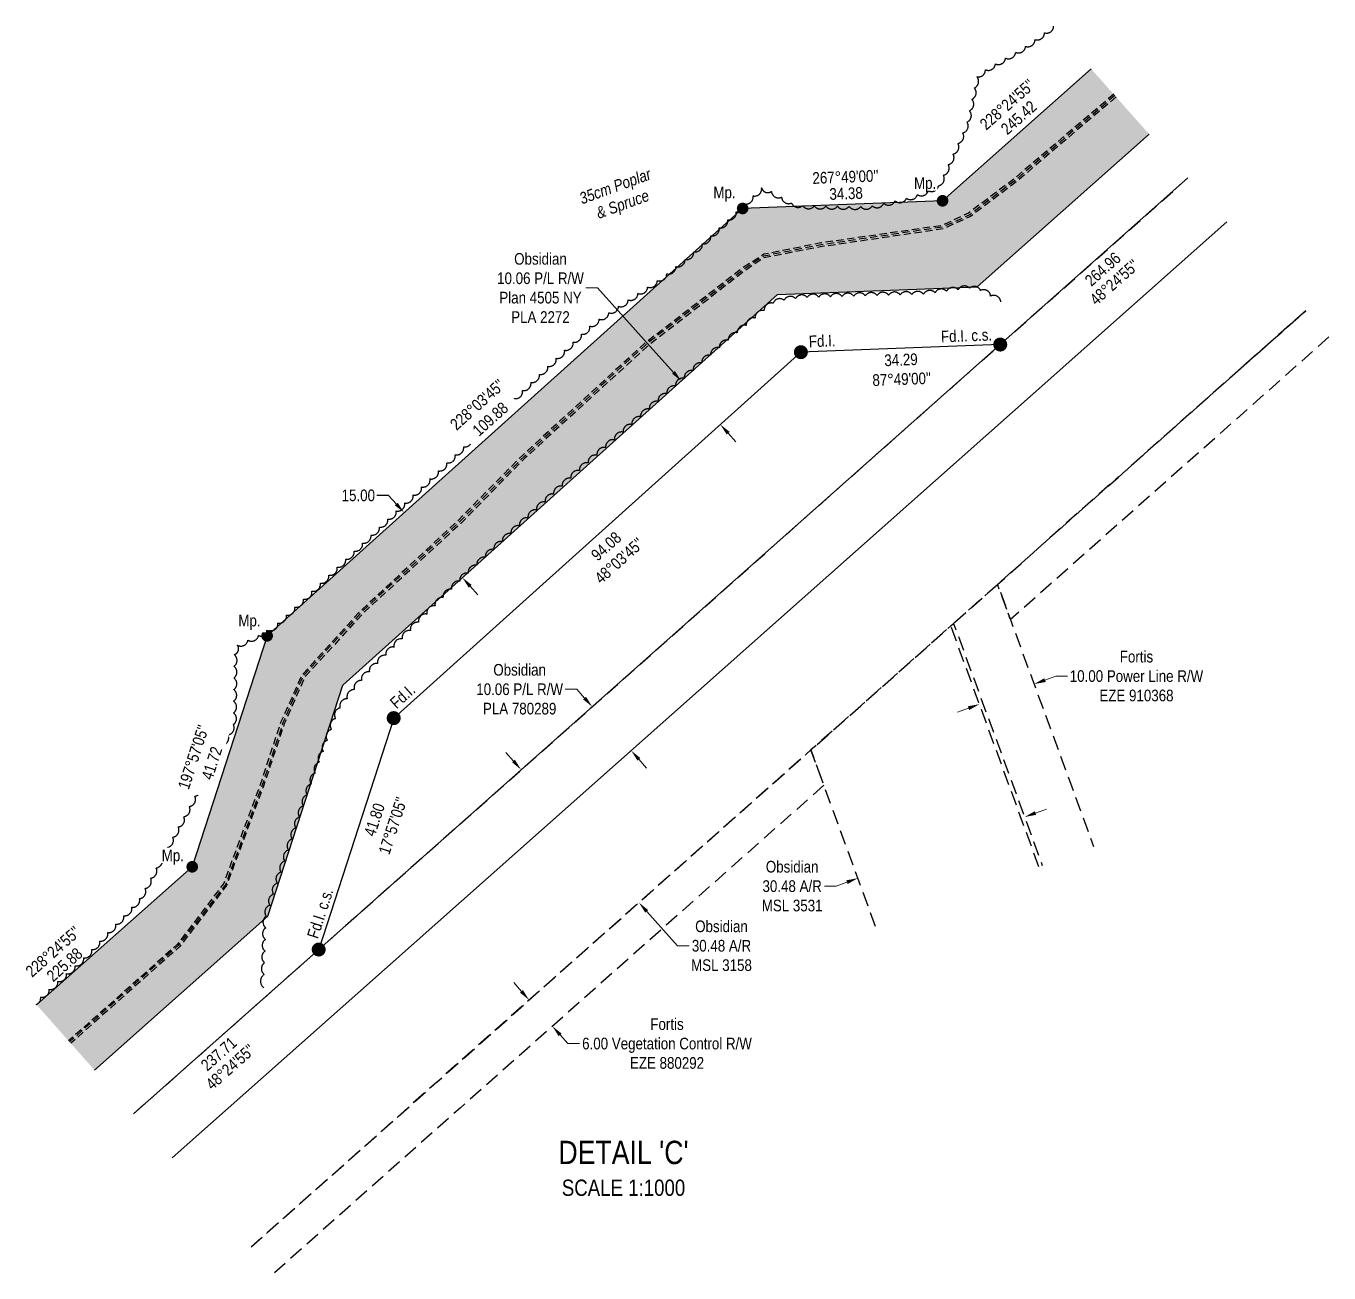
# Model space of a CAD drawing. Extents: x 622919 to 628952, y 5840458 to 5844880.
# Drawn here: x 627833 to 628952, y 5841850 to 5842920 of the extents above; entities that cross this region are included whole.
import ezdxf
from ezdxf.enums import TextEntityAlignment as Align

# ---------------------------------------------------------------- set-up
doc = ezdxf.new("R2010")
doc.units = 0
doc.header["$LTSCALE"] = 5
doc.header["$PDSIZE"] = 0.5
for name, pattern in [('0', [1, 1, 0]), ('foc-ACCESSROAD', [3.75, 2.5, -1.25]), ('foc-FLOWLINE', [3.75, 2.5, -1.25]), ('UG_PIPE', [1.875, 1.25, -0.625])]:
    doc.linetypes.add(name, pattern=pattern)
doc.layers.get('Defpoints').update_dxf_attribs({"color": 9})
for name, color, linetype in [('AS-PIPE-UG', 44, 'UG_PIPE'), ('C-AR', 13, 'foc-ACCESSROAD'), ('C-RW', 13, 'Continuous'), ('C-WS', 13, 'foc-ACCESSROAD'), ('DETAIL-T', 7, 'Continuous'), ('F-EZE', 190, 'foc-FLOWLINE'), ('L-BD', 7, 'Continuous'), ('L-BD1', 253, 'Continuous'), ('L-MON', 1, 'Continuous'), ('L-MON-T', 1, 'Continuous'), ('P-PROPOSED', 10, 'Continuous'), ('P-PROPOSED-H', 21, 'Continuous'), ('P-TXT', 4, 'Continuous'), ('T-BUSH', 110, '0'), ('T-BUSH-T', 110, 'Continuous')]:
    doc.layers.add(name, color=color, linetype=linetype)
for name, color, linetype, lineweight in [('C-AR-T', 13, 'Continuous', 9), ('C-RW-T', 13, 'Continuous', 9), ('F-EZE-T', 190, 'Continuous', 9)]:
    doc.layers.add(name, color=color, linetype=linetype, lineweight=lineweight)
doc.styles.add('80CG', font='ARIALN.TTF', dxfattribs={"height": 10})
doc.styles.add('80L', font='ARIALN.TTF', dxfattribs={"height": 10})
doc.dimstyles.new('Compass 5 000', dxfattribs={"dimscale": 5, "dimtxt": 9, "dimasz": 2, "dimexe": 0.2, "dimexo": 0.0625, "dimgap": 0.5, "dimtad": 0, "dimtih": 1, "dimtoh": 1, "dimzin": 0, "dimdsep": 46, "dimtxsty": '80CG', "dimcen": 0.1, "dimse1": 1, "dimse2": 1, "dimclrd": 256, "dimclrt": 256, "dimaunit": 1, "dimadec": 4, "dimazin": 0, "dimtfac": 0.06, "dimtofl": 0, "dimtmove": 0, "dimatfit": 1, "dimfxl": 0.2, "dimtolj": 1, "dimtzin": 0, "dimlwd": -1, "dimarcsym": 0})

# ---------------------------------------------------------------- blocks, each defined once
blk = doc.blocks.new('fdia')
at = {"color": 255, "const_width": 1}
blk.add_lwpolyline([(-0.5, 0, 1), (0.5, 0, 1)], format="xyb", close=True, dxfattribs=at)
blk = doc.blocks.new('Fdiaa')
blk.add_blockref('fdia', (0, 0))
blk = doc.blocks.new('fdib')
at = {"color": 1, "const_width": 1.6}
blk.add_lwpolyline([(-0.4, 0, 1), (0.4, 0, 1)], format="xyb", close=True, dxfattribs=at)
at = {"color": 1}
blk.add_circle((0, 0), 0.8, dxfattribs=at)
blk = doc.blocks.new('Fdibb')
blk.add_blockref('fdib', (0, 0))
blk = doc.blocks.new('fdicc')
for name in ['Fdibb', 'Fdiaa']:
    blk.add_blockref(name, (0, 0))
blk = doc.blocks.new('FDI')
blk.add_blockref('fdicc', (0, 0))
blk = doc.blocks.new('PLIA')
at = {"color": 255, "const_width": 1}
blk.add_lwpolyline([(-0.5, 0, 1), (0.5, 0, 1)], format="xyb", close=True, dxfattribs=at)
blk = doc.blocks.new('PLIAA')
blk.add_blockref('PLIA', (0, 0))
blk = doc.blocks.new('PLIB')
at = {"color": 1}
blk.add_circle((0, 0), 0.8, dxfattribs=at)
blk = doc.blocks.new('PLIBB')
blk.add_blockref('PLIB', (0, 0))
blk = doc.blocks.new('PLICC')
for name in ['PLIAA', 'PLIBB']:
    blk.add_blockref(name, (0, 0))
blk = doc.blocks.new('PLI')
blk.add_blockref('PLICC', (0, 0))
blk = doc.blocks.new('*D105')
at = {"layer": 'C-AR-T', "transparency": 16777216}
for p, q in [((628700, 5842244.5), (628709.4, 5842248)), ((628528.7, 5842181.7), (628518.7, 5842181.7)), ((628538.1, 5842185.2), (628528.7, 5842181.7))]:
    blk.add_line(p, q, dxfattribs=at)
for points in [[(628699.5, 5842246.1), (628700.6, 5842243), (628690.7, 5842241.1)], [(628537.5, 5842186.7), (628538.7, 5842183.6), (628547.5, 5842188.6)]]:
    blk.add_solid(points, dxfattribs=at)
at = {"layer": 'Defpoints', "color": 0, "transparency": 16777216}
for p in [(628690.7, 5842241.1), (628693.5, 5842233.3), (628550.4, 5842180.8)]:
    blk.add_point(p, dxfattribs=at)
at = {"layer": 'C-AR-T', "transparency": 16777216, "insert": (628491, 5842181.7), "char_height": 10, "attachment_point": 5, "style": '80CG'}
blk.add_mtext('\\A1;Obsidian\\P30.48 A/R\\PMSL 3531', dxfattribs=at)
blk = doc.blocks.new('*D106')
at = {"layer": 'Defpoints', "color": 0, "transparency": 16777216}
for p in [(628698.8, 5842355.3), (628699.5, 5842353.6), (628652.5, 5842336.3)]:
    blk.add_point(p, dxfattribs=at)
at = {"layer": 'F-EZE-T', "transparency": 16777216}
for p, q in [((628708.2, 5842358.7), (628717.6, 5842362.1)), ((628717.6, 5842362.1), (628727.6, 5842362.1)), ((628642.5, 5842334.6), (628633.1, 5842331.2))]:
    blk.add_line(p, q, dxfattribs=at)
for points in [[(628707.7, 5842360.3), (628708.8, 5842357.1), (628698.8, 5842355.3)], [(628641.9, 5842336.2), (628643.1, 5842333), (628651.9, 5842338)]]:
    blk.add_solid(points, dxfattribs=at)
at = {"layer": 'F-EZE-T', "transparency": 16777216, "insert": (628786.8, 5842362.1), "char_height": 10, "attachment_point": 5, "style": '80CG'}
blk.add_mtext('\\A1;Fortis\\P10.00 Power Line R/W^JEZE 910368', dxfattribs=at)
blk = doc.blocks.new('*D107')
at = {"layer": 'Defpoints', "color": 0, "transparency": 16777216}
for p in [(628157.6, 5842502.5), (628150.7, 5842496.3), (628200.8, 5842440.5)]:
    blk.add_point(p, dxfattribs=at)
at = {"layer": 'P-TXT', "transparency": 16777216}
for p, q in [((628144.3, 5842517.3), (628134.3, 5842517.3)), ((628151, 5842509.9), (628144.3, 5842517.3)), ((628214.4, 5842439.3), (628221.1, 5842431.8))]:
    blk.add_line(p, q, dxfattribs=at)
for points in [[(628152.2, 5842511), (628149.7, 5842508.8), (628157.6, 5842502.5)], [(628215.7, 5842440.4), (628213.2, 5842438.1), (628207.7, 5842446.7)]]:
    blk.add_solid(points, dxfattribs=at)
at = {"layer": 'P-TXT', "transparency": 16777216, "insert": (628118.3, 5842517.3), "char_height": 10, "attachment_point": 5, "style": '80CG'}
blk.add_mtext('\\A1;15.00', dxfattribs=at)
blk = doc.blocks.new('*D108')
at = {"layer": 'C-RW-T', "transparency": 16777216}
for p, q in [((628323.9, 5842695.5), (628313.9, 5842695.5)), ((628389, 5842623), (628323.9, 5842695.5)), ((628436, 5842570.7), (628442.7, 5842563.3))]:
    blk.add_line(p, q, dxfattribs=at)
for points in [[(628390.3, 5842624.1), (628387.8, 5842621.9), (628395.7, 5842615.6)], [(628437.3, 5842571.9), (628434.8, 5842569.6), (628429.3, 5842578.2)]]:
    blk.add_solid(points, dxfattribs=at)
at = {"layer": 'Defpoints', "color": 0, "transparency": 16777216}
for p in [(628395.7, 5842615.6), (628375.1, 5842597), (628408.7, 5842559.6)]:
    blk.add_point(p, dxfattribs=at)
at = {"layer": 'C-RW-T', "transparency": 16777216, "insert": (628274.8, 5842695.5), "char_height": 10, "attachment_point": 5, "style": '80CG'}
blk.add_mtext('\\A1;Obsidian\\P10.06 P/L R/W\\PPlan 4505 NY\\PPLA 2272', dxfattribs=at)
blk = doc.blocks.new('*D109')
at = {"layer": 'C-RW-T', "transparency": 16777216}
for p, q in [((628306, 5842350.8), (628296, 5842350.8)), ((628312.6, 5842343.3), (628306, 5842350.8)), ((628359.3, 5842290.7), (628365.9, 5842283.2))]:
    blk.add_line(p, q, dxfattribs=at)
for points in [[(628313.9, 5842344.4), (628311.4, 5842342.2), (628319.3, 5842335.8)], [(628360.5, 5842291.8), (628358.1, 5842289.6), (628352.7, 5842298.2)]]:
    blk.add_solid(points, dxfattribs=at)
at = {"layer": 'Defpoints', "color": 0, "transparency": 16777216}
for p in [(628319.3, 5842335.8), (628302.3, 5842320.8), (628335.7, 5842283.2)]:
    blk.add_point(p, dxfattribs=at)
at = {"layer": 'C-RW-T', "transparency": 16777216, "insert": (628256.9, 5842350.8), "char_height": 10, "attachment_point": 5, "style": '80CG'}
blk.add_mtext('\\A1;Obsidian\\P10.06 P/L R/W\\PPLA 780289', dxfattribs=at)
blk = doc.blocks.new('*D110')
at = {"layer": 'C-AR-T', "transparency": 16777216}
for p, q in [((628251.6, 5842289.2), (628245, 5842296.6)), ((628366.1, 5842160.1), (628392.4, 5842130.5)), ((628392.4, 5842130.5), (628402.4, 5842130.5))]:
    blk.add_line(p, q, dxfattribs=at)
for points in [[(628252.8, 5842290.3), (628250.4, 5842288.1), (628258.2, 5842281.7)], [(628367.3, 5842161.2), (628364.8, 5842159), (628359.4, 5842167.6)]]:
    blk.add_solid(points, dxfattribs=at)
at = {"layer": 'Defpoints', "color": 0, "transparency": 16777216}
for p in [(628207.5, 5842236.7), (628359.4, 5842167.6), (628308.7, 5842122.6)]:
    blk.add_point(p, dxfattribs=at)
at = {"layer": 'C-AR-T', "transparency": 16777216, "insert": (628430.3, 5842130.5), "char_height": 10, "attachment_point": 5, "style": '80CG'}
blk.add_mtext('\\A1;Obsidian\\P30.48 A/R\\PMSL 3158', dxfattribs=at)
blk = doc.blocks.new('*D111')
at = {"layer": 'Defpoints', "color": 0, "transparency": 16777216}
for p in [(628276.9, 5842094.4), (628296.8, 5842071.9), (628285, 5842061.5)]:
    blk.add_point(p, dxfattribs=at)
at = {"layer": 'F-EZE-T', "transparency": 16777216}
for p, q in [((628258.5, 5842091.4), (628251.8, 5842098.9)), ((628291.7, 5842054), (628298.3, 5842046.5)), ((628298.3, 5842046.5), (628308.3, 5842046.5))]:
    blk.add_line(p, q, dxfattribs=at)
for points in [[(628259.7, 5842092.5), (628257.2, 5842090.3), (628265.1, 5842083.9)], [(628292.9, 5842055.1), (628290.4, 5842052.9), (628285, 5842061.5)]]:
    blk.add_solid(points, dxfattribs=at)
at = {"layer": 'F-EZE-T', "transparency": 16777216, "insert": (628383.5, 5842046.5), "char_height": 10, "attachment_point": 5, "style": '80CG'}
blk.add_mtext('\\A1;Fortis\\P6.00 Vegetation Control R/W\\PEZE 880292', dxfattribs=at)

msp = doc.modelspace()

# ---------------------------------------------------------------- hatches: boundary and pattern name
at = {"layer": 'P-PROPOSED-H'}
h = msp.add_hatch(color=256, dxfattribs=at)
h.dxf.hatch_style = 1
h.paths.add_polyline_path([(627841.978, 5842079.762), (627891.74, 5842023.684), (628040.652, 5842155.826), (628105.048, 5842354.422), (628478.418, 5842689.874), (628649.87, 5842696.438), (628797.637, 5842827.564), (628747.874, 5842883.642), (628620.182, 5842770.329), (628448.47, 5842763.756), (628039.947, 5842396.722), (627975.628, 5842198.361)])

# ---------------------------------------------------------------- linework, layer by layer
at = {"layer": 'AS-PIPE-UG', "flags": 128}
for points in [[(628767.229, 5842861.831), (628681.628, 5842789.164), (628642.488, 5842759.744), (628619.838, 5842749.124), (628515.763, 5842734.184), (628466.788, 5842724.379), (628448.313, 5842712.564), (628364.408, 5842647.959), (628259.533, 5842551.974), (628204.263, 5842496.084), (628119.993, 5842417.969), (628069.938, 5842363.149), (628051.678, 5842322.719), (628033.948, 5842268.684), (628002.453, 5842183.714), (627962.753, 5842131.619), (627869.418, 5842048.838)], [(628768.245, 5842860.685), (628682.693, 5842788.074), (628643.518, 5842758.164), (628620.333, 5842747.794), (628515.943, 5842732.524), (628466.323, 5842722.719), (628449.348, 5842711.334), (628365.248, 5842646.764), (628260.648, 5842550.774), (628205.548, 5842494.954), (628121.168, 5842417.274), (628070.868, 5842362.294), (628053.533, 5842321.879), (628035.408, 5842267.639), (628004.088, 5842182.904), (627963.603, 5842130.804), (627870.159, 5842048.004)], [(628769.31, 5842859.486), (628683.483, 5842786.634), (628644.168, 5842756.894), (628620.633, 5842746.144), (628515.418, 5842730.809), (628466.418, 5842721.274), (628450.248, 5842710.229), (628366.753, 5842645.464), (628261.753, 5842549.699), (628206.383, 5842493.274), (628122.513, 5842416.219), (628072.383, 5842361.404), (628054.683, 5842321.109), (628036.428, 5842266.669), (628005.108, 5842182.369), (627964.978, 5842129.979), (627871.246, 5842046.779)]]:
    msp.add_lwpolyline(points, dxfattribs=at)
at = {"layer": 'C-AR', "flags": 128}
for points in [[(627925.116, 5841986.073), (628084.546, 5842127.549), (628669.78, 5842646.881), (628831.013, 5842789.953)], [(628932.224, 5842675.897), (628770.993, 5842532.824), (628667.442, 5842440.93), (628629.69, 5842407.429), (628627.237, 5842405.254), (628507.141, 5842298.68), (628185.765, 5842013.493), (628026.33, 5841872.013)]]:
    msp.add_lwpolyline(points, dxfattribs=at)
at = {"layer": 'C-RW'}
for points in [[(627891.74, 5842023.684), (628040.652, 5842155.826), (628105.048, 5842354.422), (628478.418, 5842689.874), (628649.87, 5842696.438), (628797.637, 5842827.564)], [(628831.011, 5842789.955), (628669.78, 5842646.881), (628498.503, 5842640.324), (628148.708, 5842326.054), (628084.261, 5842127.3), (627925.114, 5841986.075)], [(627925.116, 5841986.073), (628084.546, 5842127.549), (628669.78, 5842646.881), (628831.013, 5842789.953)], [(628864.412, 5842752.315), (628703.18, 5842609.246), (628117.948, 5842089.912), (627958.515, 5841948.435)]]:
    msp.add_lwpolyline(points, dxfattribs=at)
at = {"layer": 'C-WS', "flags": 128}
msp.add_lwpolyline([(628562.732, 5842147.021), (628518.241, 5842268.401), (628507.141, 5842298.68), (628627.237, 5842405.254), (628629.69, 5842407.429), (628705.905, 5842199.5)], dxfattribs=at)
at = {"layer": 'F-EZE', "flags": 128}
for points in [[(628952.15, 5842653.442), (628790.92, 5842510.371), (628678.543, 5842410.652), (628667.442, 5842440.93), (628770.993, 5842532.824), (628932.224, 5842675.897)], [(628703.039, 5842198.45), (628627.237, 5842405.254), (628629.69, 5842407.429), (628667.442, 5842440.93), (628678.543, 5842410.652), (628750.013, 5842215.668)], [(628026.33, 5841872.013), (628185.765, 5842013.493), (628507.141, 5842298.68), (628518.241, 5842268.401), (628205.689, 5841991.039), (628046.255, 5841849.56)]]:
    msp.add_lwpolyline(points, dxfattribs=at)
at = {"layer": 'T-BUSH', "flags": 128}
for points in [[(627841.678, 5842080.099, 0.33644629), (627845.373, 5842086.483, 0.52056705), (627852.787, 5842093.189, 0.52056705), (627860.2, 5842099.895, 0.52056705), (627867.614, 5842106.601, 0.52056705), (627875.027, 5842113.307, 0.52056705), (627882.371, 5842120.084, 0.52056705), (627889.253, 5842127.334, 0.52056705), (627896.135, 5842134.584, 0.52056705), (627903.017, 5842141.835, 0.52056705), (627909.899, 5842149.085, 0.52056705), (627916.781, 5842156.335, 0.52056705), (627923.663, 5842163.586, 0.52056705), (627930.343, 5842170.982, 0.52056705), (627935.091, 5842179.78, 0.52056705), (627939.838, 5842188.577, 0.52056705), (627944.586, 5842197.374, 0.52056705), (627949.333, 5842206.171, 0.52056705), (627954.08, 5842214.968, 0.52056705), (627958.828, 5842223.766, 0.52056705), (627963.575, 5842232.563, 0.52056705), (627968.323, 5842241.36, 0.52056705), (627973.07, 5842250.157, 0.52056705), (627977.818, 5842258.954, 0.52056705), (627982.565, 5842267.752, 0.52056705), (627987.312, 5842276.549, 0.52056705), (627992.06, 5842285.346, 0.52056705), (627996.807, 5842294.143, 0.52056705), (628001.555, 5842302.94, 0.52056705), (628006.302, 5842311.738, 0.52056705), (628010.978, 5842320.553, 0.52056705), (628011.078, 5842330.549, 0.52056705), (628011.177, 5842340.545, 0.52056705), (628011.277, 5842350.541, 0.52056705), (628011.376, 5842360.537, 0.52056705), (628011.475, 5842370.533, 0.52056705), (628011.575, 5842380.529, 0.52056705), (628014.462, 5842388.725, 0.52056705), (628023.531, 5842392.93, 0.52056705), (628032.601, 5842397.134, 0.52056705), (628041.67, 5842401.339, 0.52056705), (628049.268, 5842407.722, 0.52056705), (628056.559, 5842414.561, 0.52056705), (628063.85, 5842421.4, 0.52056705), (628071.141, 5842428.239, 0.52056705), (628078.432, 5842435.077, 0.52056705), (628085.68, 5842441.963, 0.52056705), (628092.926, 5842448.849, 0.52056705), (628100.172, 5842455.735, 0.52056705), (628107.419, 5842462.621, 0.52056705), (628114.665, 5842469.507, 0.52056705), (628121.911, 5842476.394, 0.52056705), (628129.158, 5842483.28, 0.52056705), (628136.404, 5842490.166, 0.52056705), (628143.65, 5842497.052, 0.52056705), (628150.896, 5842503.939, 0.52056705), (628158.143, 5842510.825, 0.52056705), (628165.389, 5842517.711, 0.52056705), (628172.635, 5842524.597, 0.52056705), (628179.882, 5842531.483, 0.52056705), (628187.115, 5842538.383, 0.52056705), (628194.341, 5842545.29, 0.52056705), (628201.568, 5842552.198, 0.52056705), (628208.794, 5842559.105, 0.52056705), (628216.02, 5842566.012, 0.52056705), (628223.246, 5842572.92, 0.52056705), (628230.472, 5842579.827, 0.52056705), (628237.698, 5842586.735, 0.52056705), (628244.925, 5842593.642, 0.52056705), (628252.151, 5842600.549, 0.52056705), (628259.377, 5842607.457, 0.52056705), (628266.603, 5842614.364, 0.52056705), (628273.829, 5842621.271, 0.52056705), (628281.055, 5842628.179, 0.52056705), (628288.282, 5842635.086, 0.52056705), (628295.508, 5842641.993, 0.52056705), (628302.734, 5842648.901, 0.52056705), (628309.96, 5842655.808, 0.52056705), (628317.186, 5842662.715, 0.52056705), (628325.151, 5842668.697, 0.52056705), (628333.49, 5842674.21, 0.52056705), (628341.828, 5842679.724, 0.52056705), (628350.167, 5842685.237, 0.52056705), (628358.506, 5842690.75, 0.52056705), (628366.844, 5842696.263, 0.52056705), (628375.183, 5842701.776, 0.52056705), (628383.225, 5842707.702, 0.52056705), (628391.104, 5842713.854, 0.52056705), (628398.983, 5842720.006, 0.52056705), (628406.46, 5842726.627, 0.52056705), (628413.748, 5842733.47, 0.52056705), (628421.035, 5842740.313, 0.52056705), (628428.323, 5842747.156, 0.52056705), (628435.61, 5842753.998, 0.52056705), (628442.897, 5842760.841, 0.52056705), (628450.185, 5842767.684, 0.52056705), (628457.472, 5842774.527, 0.52056705), (628464.759, 5842781.369, 0.52056705), (628473.206, 5842778.372, 0.52056705), (628481.885, 5842773.411, 0.52056705), (628490.563, 5842768.45, 0.52056705), (628499.966, 5842766.141, 0.52056705), (628509.962, 5842766.002, 0.52056705), (628519.957, 5842765.864, 0.52056705), (628529.952, 5842765.725, 0.52056705), (628539.948, 5842765.587, 0.52056705), (628549.943, 5842765.448, 0.52056705), (628559.874, 5842765.938, 0.52056705), (628569.628, 5842768.124, 0.52056705), (628579.383, 5842770.309, 0.52056705), (628589.138, 5842772.494, 0.52056705), (628598.608, 5842775.649, 0.52056705), (628607.999, 5842779.076, 0.52056705), (628616.703, 5842783.247, 0.52056705), (628620.874, 5842792.331, 0.52056705), (628625.045, 5842801.416, 0.52056705), (628629.216, 5842810.501, 0.52056705), (628633.387, 5842819.585, 0.52056705), (628637.558, 5842828.67, 0.52056705), (628641.219, 5842837.924, 0.52056705), (628643.305, 5842847.7, 0.52056705), (628645.39, 5842857.477, 0.52056705), (628647.476, 5842867.253, 0.52056705), (628649.561, 5842877.03, 0.52056705), (628656.974, 5842882.92, 0.52056705), (628665.648, 5842887.89, 0.52056705), (628674.321, 5842892.86, 0.52056705), (628682.994, 5842897.831, 0.52056705), (628691.553, 5842902.977, 0.52056705), (628699.653, 5842908.836, 0.52056705), (628707.752, 5842914.695, 0.52056705), (628715.648, 5842920.407)], [(628670.244, 5842683.652, 0.52056705), (628661.52, 5842688.532, 0.52056705), (628652.796, 5842693.411, 0.52056705), (628643.481, 5842695.226, 0.52056705), (628633.568, 5842693.937, 0.52056705), (628623.655, 5842692.647, 0.52056705), (628613.742, 5842691.358, 0.52056705), (628603.825, 5842690.113, 0.52056705), (628593.833, 5842689.844, 0.52056705), (628583.84, 5842689.574, 0.52056705), (628573.847, 5842689.304, 0.52056705), (628563.854, 5842689.035, 0.52056705), (628553.861, 5842688.765, 0.52056705), (628543.869, 5842688.496, 0.52056705), (628533.876, 5842688.226, 0.52056705), (628523.883, 5842687.956, 0.52056705), (628513.89, 5842687.687, 0.52056705), (628503.897, 5842687.417, 0.52056705), (628493.971, 5842686.364, 0.52056705), (628484.077, 5842684.939, 0.52056705), (628474.684, 5842682.383, 0.52056705), (628466.982, 5842676.011, 0.52056705), (628459.28, 5842669.638, 0.52056705), (628451.579, 5842663.265, 0.52056705), (628443.877, 5842656.893, 0.52056705), (628436.175, 5842650.52, 0.52056705), (628428.473, 5842644.147, 0.52056705), (628420.878, 5842637.65, 0.52056705), (628413.372, 5842631.047, 0.52056705), (628405.866, 5842624.445, 0.52056705), (628398.36, 5842617.842, 0.52056705), (628390.855, 5842611.24, 0.52056705), (628383.349, 5842604.637, 0.52056705), (628375.843, 5842598.035, 0.52056705), (628368.338, 5842591.432, 0.52056705), (628360.832, 5842584.83, 0.52056705), (628353.326, 5842578.227, 0.52056705), (628345.82, 5842571.625, 0.52056705), (628338.315, 5842565.022, 0.52056705), (628330.809, 5842558.42, 0.52056705), (628323.303, 5842551.817, 0.52056705), (628315.797, 5842545.215, 0.52056705), (628308.292, 5842538.612, 0.52056705), (628300.793, 5842532.002, 0.52056705), (628293.459, 5842525.21, 0.52056705), (628286.124, 5842518.418, 0.52056705), (628278.789, 5842511.626, 0.52056705), (628271.454, 5842504.834, 0.52056705), (628264.119, 5842498.042, 0.52056705), (628256.785, 5842491.25, 0.52056705), (628249.45, 5842484.459, 0.52056705), (628242.115, 5842477.667, 0.52056705), (628234.78, 5842470.875, 0.52056705), (628227.445, 5842464.083, 0.52056705), (628220.111, 5842457.291, 0.52056705), (628212.776, 5842450.499, 0.52056705), (628205.441, 5842443.707, 0.52056705), (628198.336, 5842436.677, 0.52056705), (628191.285, 5842429.591, 0.52056705), (628184.235, 5842422.505, 0.52056705), (628177.184, 5842415.418, 0.52056705), (628170.133, 5842408.332, 0.52056705), (628163.082, 5842401.246, 0.52056705), (628156.031, 5842394.16, 0.52056705), (628148.98, 5842387.074, 0.52056705), (628141.929, 5842379.987, 0.52056705), (628134.879, 5842372.901, 0.52056705), (628127.828, 5842365.815, 0.52056705), (628121.108, 5842358.436, 0.52056705), (628114.956, 5842350.558, 0.52056705), (628108.803, 5842342.679, 0.52056705), (628102.651, 5842334.8, 0.52056705), (628098.715, 5842325.684, 0.52056705), (628095.239, 5842316.311, 0.52056705), (628091.762, 5842306.939, 0.52056705), (628088.286, 5842297.566, 0.52056705), (628084.81, 5842288.194, 0.52056705), (628081.334, 5842278.821, 0.52056705), (628077.857, 5842269.449, 0.52056705), (628074.381, 5842260.076, 0.52056705), (628071.061, 5842250.648, 0.52056705), (628067.873, 5842241.174, 0.52056705), (628064.685, 5842231.699, 0.52056705), (628061.497, 5842222.225, 0.52056705), (628058.309, 5842212.751, 0.52056705), (628055.12, 5842203.276, 0.52056705), (628051.932, 5842193.802, 0.52056705), (628048.744, 5842184.327, 0.52056705), (628045.556, 5842174.853, 0.52056705), (628042.368, 5842165.378, 0.52056705), (628039.18, 5842155.904, 0.52056705), (628038.817, 5842145.919, 0.52056705), (628038.485, 5842135.928, 0.52056705), (628038.152, 5842125.937, 0.52056705), (628037.82, 5842115.946, 0.52056705), (628037.488, 5842105.955, 0.52056705), (628037.101, 5842094.324, 0.52056705)]]:
    msp.add_lwpolyline(points, format="xyb", dxfattribs=at)

# ---------------------------------------------------------------- block references
at = {"layer": 'L-MON', "xscale": 4.9982219, "yscale": 4.9982219, "zscale": 4.9982219}
for name, p in [('FDI', (628669.78, 5842646.881)), ('FDI', (628498.503, 5842640.324)), ('PLI', (628039.947, 5842396.722)), ('FDI', (628148.708, 5842326.054)), ('PLI', (627975.628, 5842198.361)), ('FDI', (628084.261, 5842127.3))]:
    msp.add_blockref(name, p, dxfattribs=at)

# ---------------------------------------------------------------- texts
at = {"layer": 'DETAIL-T', "color": 3, "insert": (628346.131, 5841939.298), "char_height": 19.99289, "width": 217.03093, "attachment_point": 5, "style": '80CG'}
msp.add_mtext("DETAIL 'C'\\P{\\H0.7x;SCALE 1:1000}", dxfattribs=at)
at = {"layer": 'L-BD', "style": '80L'}
for s, p in [('264.96', (628757.837, 5842711.655)), ("48°24'55''", (628767.79, 5842700.439)), ('237.71', (627998.402, 5842037.741)), ("48°24'55''", (628008.354, 5842026.525))]:
    msp.add_text(s, height=9.9964, rotation=41.5854, dxfattribs=at).set_placement(p, align=Align.MIDDLE)
at = {"layer": 'L-BD', "char_height": 9.9964, "width": 49.91853, "attachment_point": 2, "style": '80L'}
for s, insert, rotation in [("34.29\\P87°49'00''", (628584.318, 5842638.844), 2.1924), ("94.08\\P48°03'45''", (628327.87, 5842477.407), 41.937809), ("41.80\\P17°57'05''", (628127.343, 5842240.335), 72.034458)]:
    msp.add_mtext(s, dxfattribs=dict(at, insert=insert, rotation=rotation))
at = {"layer": 'L-BD1', "style": '80L'}
for s, height, p in [("228°24'55''", 9.99644, (628675.693, 5842853.042)), ('245.42', 9.9964, (628685.645, 5842841.827)), ("228°24'55''", 9.99644, (627855.972, 5842125.592)), ('225.88', 9.9964, (627865.924, 5842114.376))]:
    msp.add_text(s, height=height, rotation=41.5854, dxfattribs=at).set_placement(p, align=Align.MIDDLE)
at = {"layer": 'L-BD1', "color": 2, "style": '80L'}
for s, height, p in [("267°49'00''", 9.99644, (628536.788, 5842790.896)), ('34.38', 9.9964, (628537.333, 5842776.661))]:
    msp.add_text(s, height=height, rotation=2.1924, dxfattribs=at).set_placement(p, align=Align.MIDDLE)
at = {"layer": 'L-MON-T', "char_height": 9.9964, "attachment_point": 1, "style": '80L'}
for s, insert, width, rotation in [('Fd.I. c.s.', (628618.644, 5842658.726), 43.92707, 2.192381), ('Fd.I.', (628505.135, 5842654.519), 22.03623, 2.192381), ('Fd.I.', (628144.448, 5842340.973), 22.03623, 41.937809), ('Fd.I. c.s.', (628074.006, 5842139.038), 43.92707, 72.034458)]:
    msp.add_mtext(s, dxfattribs=dict(at, insert=insert, width=width, rotation=rotation))
at = {"layer": 'T-BUSH-T', "insert": (628300.458, 5842774.218), "char_height": 9.98908, "attachment_point": 1, "rotation": 20, "style": '80L'}
msp.add_mtext_dynamic_manual_height_columns('\\pi6.9946;{\\fArial Narrow|b0|i1|c0|p34;35cm Poplar \\P\\pi16.357;& Spruce}', width=78.59806, gutter_width=100, heights=[0], dxfattribs=at)

# ---------------------------------------------------------------- dimensions: what is measured, and where the dimension line sits
at = {"layer": 'C-AR-T', "color": 2}
for base, p1, p2, angle, text, picture, middle in [((628359.449, 5842167.619), (628207.497, 5842236.654), (628308.712, 5842122.595), 311.585592, 'Obsidian\\P30.48 A/R\\PMSL 3158', '*D110', (628430.3, 5842130.517)), ((628690.658, 5842241.096), (628550.361, 5842180.771), (628693.534, 5842233.25), 20.130048, 'Obsidian\\P30.48 A/R\\PMSL 3531', '*D105', (628491.04, 5842181.734))]:
    dim = msp.add_linear_dim(base=base, p1=p1, p2=p2, angle=angle, text=text, dimstyle='Compass 5 000', dxfattribs=at)
    dim.commit()
    dim.dimension.update_dxf_attribs({"geometry": picture, "text_midpoint": middle, "dimtype": 161})
at = {"layer": 'C-RW-T', "color": 2}
dim = msp.add_linear_dim(base=(628319.263, 5842335.835), p1=(628335.724, 5842283.166), p2=(628302.324, 5842320.803), angle=131.585604, text='Obsidian\\P10.06 P/L R/W\\PPLA 780289', dimstyle='Compass 5 000', dxfattribs=at)
dim.commit()
dim.dimension.update_dxf_attribs({"geometry": '*D109', "text_midpoint": (628256.902, 5842350.794), "dimtype": 161})
at = {"layer": 'F-EZE-T', "color": 2}
dim = msp.add_aligned_dim(p1=(628652.497, 5842336.339), p2=(628699.471, 5842353.556), distance=1.822, text='Fortis\\P10.00 Power Line R/W^JEZE 910368', dimstyle='Compass 5 000', dxfattribs=at)
dim.commit()
dim.dimension.update_dxf_attribs({"geometry": '*D106', "text_midpoint": (628786.762, 5842362.15)})
dim = msp.add_linear_dim(base=(628285.035, 5842061.451), p1=(628276.92, 5842094.384), p2=(628296.844, 5842071.931), angle=311.586159, text='Fortis\\P6.00 Vegetation Control R/W\\PEZE 880292', dimstyle='Compass 5 000', dxfattribs=at)
dim.commit()
dim.dimension.update_dxf_attribs({"geometry": '*D111', "text_midpoint": (628383.467, 5842046.492), "dimtype": 161})
at = {"layer": 'P-TXT', "color": 2}
dim = msp.add_linear_dim(base=(628157.641, 5842502.463), p1=(628200.833, 5842440.48), p2=(628150.726, 5842496.25), angle=131.937809, text='15.00', dimstyle='Compass 5 000', dxfattribs=at)
dim.commit()
dim.dimension.update_dxf_attribs({"geometry": '*D107', "text_midpoint": (628118.337, 5842517.34), "dimtype": 161})

# ---------------------------------------------------------------- next in the draw order: texts
at = {"layer": 'L-MON-T', "insert": (628432.897, 5842782.521), "char_height": 9.9964, "width": 18.21085, "attachment_point": 2, "style": '80L', "bg_fill": 2}
msp.add_mtext('Mp.', dxfattribs=at)
at = {"layer": 'L-MON-T', "insert": (628605.235, 5842790.575), "char_height": 9.9964, "width": 18.21085, "attachment_point": 2, "style": '80L', "bg_fill": 3, "box_fill_scale": 1.15, "bg_fill_color": 256, "bg_fill_true_color": 256, "bg_fill_transparency": 0}
msp.add_mtext('Mp.', dxfattribs=at)

# ---------------------------------------------------------------- next in the draw order: linework, layer by layer
at = {"layer": 'P-PROPOSED', "flags": 128}
for points in [[(628747.874, 5842883.642), (628620.182, 5842770.329), (628448.47, 5842763.756), (628039.947, 5842396.722), (627975.628, 5842198.361), (627841.978, 5842079.762)], [(627891.74, 5842023.684), (628040.652, 5842155.826), (628105.048, 5842354.422), (628478.418, 5842689.874), (628649.87, 5842696.438), (628797.637, 5842827.564)]]:
    msp.add_lwpolyline(points, dxfattribs=at)

# ---------------------------------------------------------------- next in the draw order: block references
at = {"layer": 'L-MON', "xscale": 4.9982219, "yscale": 4.9982219, "zscale": 4.9982219}
for p in [(628620.182, 5842770.329), (628448.47, 5842763.756)]:
    msp.add_blockref('PLI', p, dxfattribs=at)

# ---------------------------------------------------------------- next in the draw order: texts
at = {"layer": 'L-BD1', "char_height": 9.99644, "attachment_point": 2, "style": '80L', "bg_fill": 3, "box_fill_scale": 1.15, "bg_fill_color": 256, "bg_fill_true_color": 256, "bg_fill_transparency": 0}
for s, insert, width, rotation in [("228°03'45'' 109.88", (628217.208, 5842599.052), 50.47926, 41.9378), ("197°57'05''\\P41.72", (627971.846, 5842294.098), 56.28734, 72.034458)]:
    msp.add_mtext(s, dxfattribs=dict(at, insert=insert, width=width, rotation=rotation))
at = {"layer": 'L-MON-T', "insert": (628024.767, 5842414.827), "char_height": 9.9964, "width": 18.21085, "attachment_point": 2, "style": '80L', "bg_fill": 2}
msp.add_mtext('Mp.', dxfattribs=at)
at = {"layer": 'L-MON-T', "insert": (627958.966, 5842213.166), "char_height": 9.9964, "width": 18.21085, "attachment_point": 2, "style": '80L', "bg_fill": 3, "box_fill_scale": 1.15, "bg_fill_color": 256, "bg_fill_true_color": 256, "bg_fill_transparency": 0}
msp.add_mtext('Mp.', dxfattribs=at)

# ---------------------------------------------------------------- next in the draw order: dimensions: what is measured, and where the dimension line sits
at = {"layer": 'C-RW-T', "color": 2}
dim = msp.add_linear_dim(base=(628395.729, 5842615.583), p1=(628408.661, 5842559.606), p2=(628375.056, 5842597.009), angle=131.937809, text='Obsidian\\P10.06 P/L R/W\\PPlan 4505 NY\\PPLA 2272', dimstyle='Compass 5 000', dxfattribs=at)
dim.commit()
dim.dimension.update_dxf_attribs({"geometry": '*D108', "text_midpoint": (628274.824, 5842695.521), "dimtype": 161})

doc.saveas('drawing.dxf')
